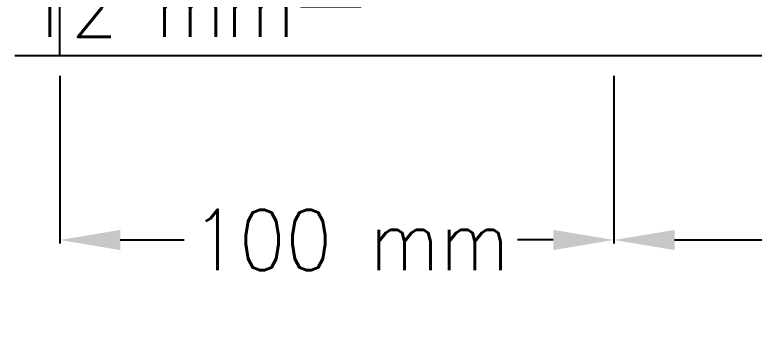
# Model space of a CAD drawing. Extents: x 206 to 1054, y -63 to 629.
# Drawn here: x 852.15 to 888.76, y 556.73 to 572.37 of the extents above; entities that cross this region are included whole.
import ezdxf

# ---------------------------------------------------------------- set-up
doc = ezdxf.new("R2010")
doc.units = 0
doc.header["$MEASUREMENT"] = 0
doc.linetypes.add('AXES', pattern=[50.8, 31.75, -6.35, 6.35, -6.35])
doc.layers.get('DEFPOINTS').update_dxf_attribs({"linetype": 'CONTINUOUS', "lineweight": 9})
for name, color, linetype in [('AXES', 1, 'AXES'), ('TEXTE', 2, 'CONTINUOUS'), ('WATER', 3, 'CONTINUOUS')]:
    doc.layers.add(name, color=color, linetype=linetype)
doc.styles.add('S1', font='SIMPLEX.shx', dxfattribs={"width": 0.9})
doc.dimstyles.get("Standard").update_dxf_attribs({"dimtxt": 1.5, "dimasz": 3, "dimexe": 0.18, "dimexo": 1, "dimgap": 0.09, "dimtad": 0, "dimtih": 1, "dimtoh": 1, "dimdec": 4, "dimzin": 0, "dimdsep": 46, "dimtxsty": 'S1', "dimcen": 0.09, "dimclrd": 1, "dimclre": 1, "dimclrt": 256, "dimadec": 0, "dimazin": 0, "dimtfac": 1, "dimtdec": 4, "dimtofl": 0, "dimtmove": 2, "dimatfit": 3, "dimfxl": 1, "dimtolj": 1, "dimtzin": 0, "dimlwd": -1, "dimlwe": -1, "dimarcsym": 0})

# ---------------------------------------------------------------- blocks, each defined once
blk = doc.blocks.new('*D12')
at = {"layer": 'DEFPOINTS', "color": 0, "transparency": 16777216}
for p in [(881.813, 570.335), (927.394, 570.335), (881.813, 561.204)]:
    blk.add_point(p, dxfattribs=at)
at = {"layer": 'TEXTE', "color": 1, "transparency": 16777216}
for p, q in [((881.813, 569.335), (881.813, 561.024)), ((927.394, 569.335), (927.394, 561.024)), ((884.813, 561.204), (895.507, 561.204)), ((924.394, 561.204), (912.53, 561.204))]:
    blk.add_line(p, q, dxfattribs=at)
for points in [[(884.813, 561.704), (884.813, 560.704), (881.813, 561.204)], [(924.394, 561.704), (924.394, 560.704), (927.394, 561.204)]]:
    blk.add_solid(points, dxfattribs=at)
at = {"layer": 'TEXTE', "transparency": 16777216, "insert": (904.019, 561.204), "char_height": 3, "attachment_point": 5, "style": 'S1'}
blk.add_mtext('\\A1;200 mm', dxfattribs=at)
blk = doc.blocks.new('*D13')
at = {"layer": 'DEFPOINTS', "color": 0, "transparency": 16777216}
for p in [(854.374, 570.335), (881.813, 570.335), (854.374, 561.204)]:
    blk.add_point(p, dxfattribs=at)
at = {"layer": 'TEXTE', "color": 1, "transparency": 16777216}
for p, q in [((854.374, 569.335), (854.374, 561.024)), ((881.813, 569.335), (881.813, 561.024)), ((857.374, 561.204), (860.537, 561.204)), ((878.813, 561.204), (877.046, 561.204))]:
    blk.add_line(p, q, dxfattribs=at)
for points in [[(857.374, 561.704), (857.374, 560.704), (854.374, 561.204)], [(878.813, 561.704), (878.813, 560.704), (881.813, 561.204)]]:
    blk.add_solid(points, dxfattribs=at)
at = {"layer": 'TEXTE', "transparency": 16777216, "insert": (868.791, 561.204), "char_height": 3, "attachment_point": 5, "style": 'S1'}
blk.add_mtext('\\A1;100 mm', dxfattribs=at)
blk = doc.blocks.new('*D22')
at = {"layer": 'DEFPOINTS', "color": 0, "transparency": 16777216}
for p in [(871.361, 584.378), (869.299, 575.766), (880.166, 575.766)]:
    blk.add_point(p, dxfattribs=at)
at = {"layer": 'TEXTE', "color": 1, "transparency": 16777216}
for p, q in [((870.361, 584.378), (869.119, 584.378)), ((869.299, 581.378), (869.299, 578.766)), ((879.166, 575.766), (869.119, 575.766)), ((869.299, 575.766), (869.299, 572.766)), ((869.299, 572.766), (866.299, 572.766))]:
    blk.add_line(p, q, dxfattribs=at)
for points in [[(868.799, 581.378), (869.799, 581.378), (869.299, 584.378)], [(868.799, 578.766), (869.799, 578.766), (869.299, 575.766)]]:
    blk.add_solid(points, dxfattribs=at)
at = {"layer": 'TEXTE', "transparency": 16777216, "insert": (859.331, 572.766), "char_height": 3, "attachment_point": 5, "style": 'S1'}
blk.add_mtext('\\A1;12 mm', dxfattribs=at)

msp = doc.modelspace()

# ---------------------------------------------------------------- linework, layer by layer
at = {"layer": 'AXES'}
msp.add_line((854.37399, 570.33503), (854.37399, 584.37782), dxfattribs=at)
at = {"layer": 'WATER'}
msp.add_line((933.60705, 570.33503), (852.15134, 570.33503), dxfattribs=at)

# ---------------------------------------------------------------- dimensions: what is measured, and where the dimension line sits
at = {"layer": 'TEXTE'}
for base, p1, p2, angle, text, picture, middle in [((869.29932, 575.76563), (871.36114, 584.37782), (880.16598, 575.76563), 90, '12 mm', '*D22', (859.33075, 572.76563)), ((854.37399, 561.2044), (881.81347, 570.33503), (854.37399, 570.33503), 180, '100 mm', '*D13', (868.79125, 561.2044)), ((881.81347, 561.2044), (927.39423, 570.33503), (881.81347, 570.33503), 180, '200 mm', '*D12', (904.0188, 561.2044))]:
    dim = msp.add_linear_dim(base=base, p1=p1, p2=p2, angle=angle, text=text, dimstyle='Standard', override={"dimtxt": 3, "dimtmove": 0}, dxfattribs=at)
    dim.commit()
    dim.dimension.update_dxf_attribs({"geometry": picture, "text_midpoint": middle, "dimtype": 160})

doc.saveas('drawing.dxf')
